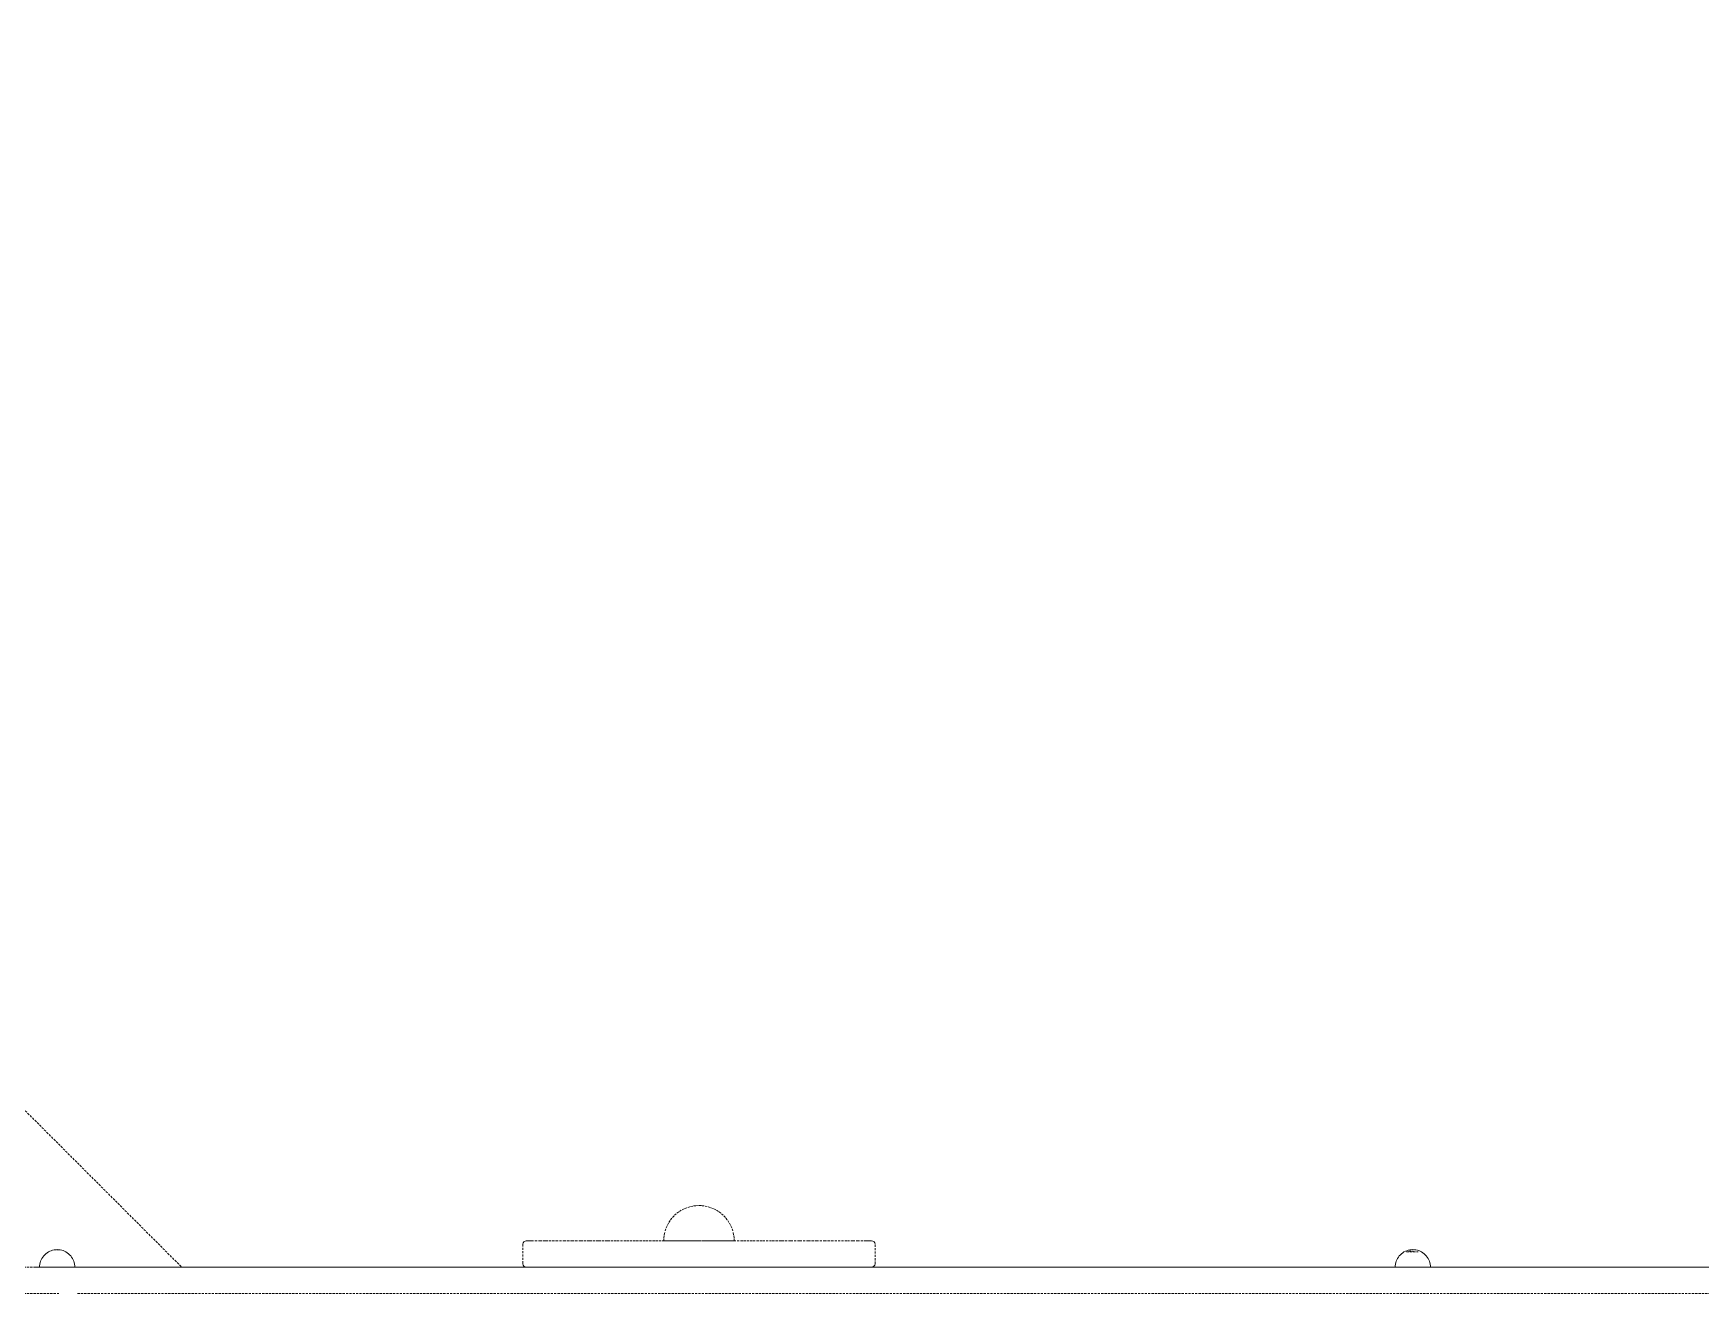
# Model space of a CAD drawing. Header units: millimetres. Extents: x -5899 to 5819, y -5159 to 4068.
# Drawn here: x 1177 to 2123, y 355 to 1071 of the extents above; entities that cross this region are included whole.
import ezdxf

# ---------------------------------------------------------------- set-up
doc = ezdxf.new("R2010")
doc.units = ezdxf.units.MM
doc.linetypes.add('HIDDEN', pattern=[1.905, 1.27, -0.635])
doc.layers.add('DIKOM_ОБЪЕКТ', color=7, linetype='Continuous')

msp = doc.modelspace()

# ---------------------------------------------------------------- linework, layer by layer
at = {"layer": 'DIKOM_ОБЪЕКТ', "color": 7, "linetype": 'HIDDEN', "lineweight": 15}
for p, q in [((560.419, 1070.832), (1260.817, 370.455)), ((1539.064, 398.32), (1537.999, 396.935)), ((1539.064, 398.32), (1537.999, 396.935)), ((1540.244, 399.607), (1539.064, 398.32)), ((1540.244, 399.607), (1539.064, 398.32)), ((1541.532, 400.786), (1540.244, 399.607)), ((1541.532, 400.786), (1540.244, 399.607)), ((1542.919, 401.848), (1541.532, 400.786)), ((1542.919, 401.848), (1541.532, 400.786)), ((1544.377, 402.776), (1542.919, 401.848)), ((1544.377, 402.776), (1542.919, 401.848)), ((1545.925, 403.581), (1544.377, 402.776)), ((1545.925, 403.581), (1544.377, 402.776)), ((1547.557, 404.257), (1545.925, 403.581)), ((1547.557, 404.257), (1545.925, 403.581)), ((1549.2, 404.774), (1547.557, 404.257)), ((1550.904, 405.151), (1549.2, 404.774)), ((1550.904, 405.151), (1549.224, 404.779)), ((1552.634, 405.378), (1550.904, 405.151)), ((1552.634, 405.378), (1554.376, 405.454)), ((1552.661, 405.381), (1554.376, 405.454)), ((1556.12, 405.378), (1554.376, 405.454)), ((1554.376, 405.454), (1556.092, 405.381)), ((1556.12, 405.378), (1557.823, 405.155)), ((1557.823, 405.155), (1559.529, 404.779)), ((1557.823, 405.155), (1559.529, 404.779)), ((1559.529, 404.779), (1561.196, 404.257)), ((1559.529, 404.779), (1561.196, 404.257)), ((1561.196, 404.257), (1562.81, 403.59)), ((1561.196, 404.257), (1562.81, 403.59)), ((1562.81, 403.59), (1564.359, 402.785)), ((1562.81, 403.59), (1564.359, 402.785)), ((1564.359, 402.785), (1565.834, 401.848)), ((1564.359, 402.785), (1565.834, 401.848)), ((1565.834, 401.848), (1567.22, 400.786)), ((1565.834, 401.848), (1567.22, 400.786)), ((1567.22, 400.786), (1568.509, 399.607)), ((1567.22, 400.786), (1568.509, 399.607)), ((1568.509, 399.607), (1569.69, 398.32)), ((1568.509, 399.607), (1569.69, 398.32)), ((1569.69, 398.32), (1570.753, 396.935)), ((1569.69, 398.32), (1570.753, 396.935)), ((1534.453, 387.197), (1534.681, 388.929)), ((1534.453, 387.197), (1534.681, 388.929)), ((1534.681, 388.929), (1535.059, 390.635)), ((1534.681, 388.929), (1535.059, 390.635)), ((1535.584, 392.3), (1535.059, 390.635)), ((1535.584, 392.3), (1535.059, 390.635)), ((1536.253, 393.914), (1535.584, 392.3)), ((1536.253, 393.914), (1535.584, 392.3)), ((1537.06, 395.463), (1536.253, 393.914)), ((1537.06, 395.463), (1536.253, 393.914)), ((1537.999, 396.935), (1537.06, 395.463)), ((1537.999, 396.935), (1537.06, 395.463)), ((1570.753, 396.935), (1571.692, 395.463)), ((1570.753, 396.935), (1571.692, 395.463)), ((1571.692, 395.463), (1572.5, 393.914)), ((1571.692, 395.463), (1572.5, 393.914)), ((1572.5, 393.914), (1573.168, 392.3)), ((1572.5, 393.914), (1573.168, 392.3)), ((1573.168, 392.3), (1573.694, 390.635)), ((1573.168, 392.3), (1573.694, 390.635)), ((1574.073, 388.929), (1573.694, 390.635)), ((1574.073, 388.929), (1573.694, 390.635)), ((1574.301, 387.197), (1574.073, 388.929)), ((1574.301, 387.197), (1574.073, 388.929)), ((1184.374, 378.651), (1183.681, 378.12)), ((1185.111, 379.12), (1184.374, 378.651)), ((1185.877, 379.518), (1185.111, 379.12)), ((1186.683, 379.851), (1185.877, 379.518)), ((1187.515, 380.114), (1186.683, 379.851)), ((1188.367, 380.303), (1187.515, 380.114)), ((1189.245, 380.418), (1188.367, 380.303)), ((1189.245, 380.418), (1190.103, 380.455)), ((1190.96, 380.418), (1189.245, 380.418)), ((1190.96, 380.418), (1190.103, 380.455)), ((1190.96, 380.418), (1191.827, 380.305)), ((1191.827, 380.305), (1192.679, 380.117)), ((1192.679, 380.117), (1193.512, 379.856)), ((1193.512, 379.856), (1194.32, 379.522)), ((1194.32, 379.522), (1195.094, 379.12)), ((1195.094, 379.12), (1195.831, 378.651)), ((1195.831, 378.651), (1196.525, 378.12)), ((1454.527, 384.219), (1454.376, 383.455)), ((1454.376, 383.455), (1454.376, 372.455)), ((1454.527, 384.219), (1455.067, 384.868)), ((1454.527, 384.219), (1455.067, 384.868)), ((1455.716, 385.302), (1455.067, 384.868)), ((1455.716, 385.302), (1455.067, 384.868)), ((1456.376, 385.454), (1455.716, 385.302)), ((1456.818, 385.454), (1456.376, 385.454)), ((1456.818, 385.454), (1457.785, 385.454)), ((1457.785, 385.454), (1459.278, 385.454)), ((1459.278, 385.454), (1461.32, 385.454)), ((1461.32, 385.454), (1463.944, 385.454)), ((1463.944, 385.454), (1467.019, 385.454)), ((1470.42, 385.454), (1467.019, 385.454)), ((1474.211, 385.454), (1470.42, 385.454)), ((1478.354, 385.454), (1474.211, 385.454)), ((1482.744, 385.454), (1478.354, 385.454)), ((1487.376, 385.454), (1482.744, 385.454)), ((1492.278, 385.454), (1487.376, 385.454)), ((1492.278, 385.454), (1497.35, 385.454)), ((1497.35, 385.454), (1502.528, 385.454)), ((1502.528, 385.454), (1507.875, 385.454)), ((1507.875, 385.454), (1513.319, 385.454)), ((1513.319, 385.454), (1518.769, 385.454)), ((1518.769, 385.454), (1524.244, 385.454)), ((1524.244, 385.454), (1529.75, 385.454)), ((1529.75, 385.454), (1535.257, 385.454)), ((1534.377, 385.454), (1534.453, 387.197)), ((1534.377, 385.454), (1534.453, 387.197)), ((1534.743, 385.454), (1535.158, 385.454)), ((1534.743, 385.454), (1535.158, 385.454)), ((1535.158, 385.454), (1534.743, 385.454)), ((1535.158, 385.454), (1534.743, 385.454)), ((1535.731, 385.454), (1535.158, 385.454)), ((1535.158, 385.454), (1535.731, 385.454)), ((1535.731, 385.454), (1535.158, 385.454)), ((1535.158, 385.454), (1535.731, 385.454)), ((1535.257, 385.454), (1540.747, 385.454)), ((1535.731, 385.454), (1536.468, 385.454)), ((1535.731, 385.454), (1536.468, 385.454)), ((1536.468, 385.454), (1535.731, 385.454)), ((1536.468, 385.454), (1535.731, 385.454)), ((1536.468, 385.454), (1537.376, 385.454)), ((1537.376, 385.454), (1536.468, 385.454)), ((1536.468, 385.454), (1537.376, 385.454)), ((1537.376, 385.454), (1536.468, 385.454)), ((1537.376, 385.454), (1538.431, 385.454)), ((1537.376, 385.454), (1538.431, 385.454)), ((1538.431, 385.454), (1537.376, 385.454)), ((1538.431, 385.454), (1537.376, 385.454)), ((1539.608, 385.454), (1538.431, 385.454)), ((1538.431, 385.454), (1539.608, 385.454)), ((1539.608, 385.454), (1538.431, 385.454)), ((1538.431, 385.454), (1539.608, 385.454)), ((1539.608, 385.454), (1540.892, 385.454)), ((1539.608, 385.454), (1540.892, 385.454)), ((1540.892, 385.454), (1539.608, 385.454)), ((1540.892, 385.454), (1539.608, 385.454)), ((1540.747, 385.454), (1546.236, 385.454)), ((1540.892, 385.454), (1542.318, 385.454)), ((1540.892, 385.454), (1542.318, 385.454)), ((1542.318, 385.454), (1540.892, 385.454)), ((1542.318, 385.454), (1540.892, 385.454)), ((1542.318, 385.454), (1543.861, 385.454)), ((1542.318, 385.454), (1543.861, 385.454)), ((1543.861, 385.454), (1542.318, 385.454)), ((1543.861, 385.454), (1542.318, 385.454)), ((1543.861, 385.454), (1545.48, 385.454)), ((1543.861, 385.454), (1545.48, 385.454)), ((1545.48, 385.454), (1543.861, 385.454)), ((1545.48, 385.454), (1543.861, 385.454)), ((1545.48, 385.454), (1547.143, 385.454)), ((1547.143, 385.454), (1545.48, 385.454)), ((1545.48, 385.454), (1547.143, 385.454)), ((1547.143, 385.454), (1545.48, 385.454)), ((1546.236, 385.454), (1551.725, 385.454)), ((1547.143, 385.454), (1548.889, 385.454)), ((1547.143, 385.454), (1548.889, 385.454)), ((1548.889, 385.454), (1547.143, 385.454)), ((1547.143, 385.454), (1548.889, 385.454)), ((1550.706, 385.454), (1548.889, 385.454)), ((1548.889, 385.454), (1550.706, 385.454)), ((1550.706, 385.454), (1548.889, 385.454)), ((1550.706, 385.454), (1548.889, 385.454)), ((1550.706, 385.454), (1552.551, 385.454)), ((1550.706, 385.454), (1552.551, 385.454)), ((1552.551, 385.454), (1550.706, 385.454)), ((1552.551, 385.454), (1550.706, 385.454)), ((1557.216, 385.454), (1551.725, 385.454)), ((1554.376, 385.454), (1552.551, 385.454)), ((1554.376, 385.454), (1552.551, 385.454)), ((1554.376, 385.454), (1552.551, 385.454)), ((1554.376, 385.454), (1552.551, 385.454)), ((1554.376, 385.454), (1556.202, 385.454)), ((1554.376, 385.454), (1556.202, 385.454)), ((1554.376, 385.454), (1556.202, 385.454)), ((1554.376, 385.454), (1556.202, 385.454)), ((1556.202, 385.454), (1558.047, 385.454)), ((1556.202, 385.454), (1558.047, 385.454)), ((1558.047, 385.454), (1556.202, 385.454)), ((1558.047, 385.454), (1556.202, 385.454)), ((1562.706, 385.454), (1557.216, 385.454)), ((1558.047, 385.454), (1559.865, 385.454)), ((1558.047, 385.454), (1559.865, 385.454)), ((1559.865, 385.454), (1558.047, 385.454)), ((1558.047, 385.454), (1559.865, 385.454)), ((1561.61, 385.454), (1559.865, 385.454)), ((1559.865, 385.454), (1561.61, 385.454)), ((1561.61, 385.454), (1559.865, 385.454)), ((1561.61, 385.454), (1559.865, 385.454)), ((1561.61, 385.454), (1563.273, 385.454)), ((1563.273, 385.454), (1561.61, 385.454)), ((1561.61, 385.454), (1563.273, 385.454)), ((1563.273, 385.454), (1561.61, 385.454)), ((1568.196, 385.454), (1562.706, 385.454)), ((1563.273, 385.454), (1564.892, 385.454)), ((1563.273, 385.454), (1564.892, 385.454)), ((1564.892, 385.454), (1563.273, 385.454)), ((1564.892, 385.454), (1563.273, 385.454)), ((1564.892, 385.454), (1566.435, 385.454)), ((1564.892, 385.454), (1566.435, 385.454)), ((1566.435, 385.454), (1564.892, 385.454)), ((1566.435, 385.454), (1564.892, 385.454)), ((1566.435, 385.454), (1567.861, 385.454)), ((1566.435, 385.454), (1567.861, 385.454)), ((1567.861, 385.454), (1566.435, 385.454)), ((1567.861, 385.454), (1566.435, 385.454)), ((1567.861, 385.454), (1569.144, 385.454)), ((1567.861, 385.454), (1569.144, 385.454)), ((1569.144, 385.454), (1567.861, 385.454)), ((1569.144, 385.454), (1567.861, 385.454)), ((1573.688, 385.454), (1568.196, 385.454)), ((1570.321, 385.454), (1569.144, 385.454)), ((1569.144, 385.454), (1570.321, 385.454)), ((1570.321, 385.454), (1569.144, 385.454)), ((1569.144, 385.454), (1570.321, 385.454)), ((1570.321, 385.454), (1571.376, 385.454)), ((1570.321, 385.454), (1571.376, 385.454)), ((1571.376, 385.454), (1570.321, 385.454)), ((1571.376, 385.454), (1570.321, 385.454)), ((1571.376, 385.454), (1572.284, 385.454)), ((1572.284, 385.454), (1571.376, 385.454)), ((1571.376, 385.454), (1572.284, 385.454)), ((1572.284, 385.454), (1571.376, 385.454)), ((1572.284, 385.454), (1573.022, 385.454)), ((1572.284, 385.454), (1573.022, 385.454)), ((1573.022, 385.454), (1572.284, 385.454)), ((1573.022, 385.454), (1572.284, 385.454)), ((1573.594, 385.454), (1573.022, 385.454)), ((1573.022, 385.454), (1573.594, 385.454)), ((1573.594, 385.454), (1573.022, 385.454)), ((1573.022, 385.454), (1573.594, 385.454)), ((1573.594, 385.454), (1574.011, 385.454)), ((1573.594, 385.454), (1574.011, 385.454)), ((1574.011, 385.454), (1573.594, 385.454)), ((1574.011, 385.454), (1573.594, 385.454)), ((1579.199, 385.454), (1573.688, 385.454)), ((1574.377, 385.454), (1574.301, 387.197)), ((1574.377, 385.454), (1574.301, 387.197)), ((1584.711, 385.454), (1579.199, 385.454)), ((1590.187, 385.454), (1584.711, 385.454)), ((1595.632, 385.454), (1590.187, 385.454)), ((1601.065, 385.454), (1595.632, 385.454)), ((1606.399, 385.454), (1601.065, 385.454)), ((1611.563, 385.454), (1606.399, 385.454)), ((1616.621, 385.454), (1611.563, 385.454)), ((1621.508, 385.454), (1616.621, 385.454)), ((1626.125, 385.454), (1621.508, 385.454)), ((1630.501, 385.454), (1626.125, 385.454)), ((1634.63, 385.454), (1630.501, 385.454)), ((1638.407, 385.454), (1634.63, 385.454)), ((1641.795, 385.454), (1638.407, 385.454)), ((1644.86, 385.454), (1641.795, 385.454)), ((1647.473, 385.454), (1644.86, 385.454)), ((1649.506, 385.454), (1647.473, 385.454)), ((1650.987, 385.454), (1649.506, 385.454)), ((1651.944, 385.454), (1650.987, 385.454)), ((1651.944, 385.454), (1652.376, 385.454)), ((1652.376, 385.454), (1653.142, 385.302)), ((1653.142, 385.302), (1653.792, 384.868)), ((1654.225, 384.219), (1653.792, 384.868)), ((1654.377, 383.455), (1654.225, 384.219)), ((1654.377, 372.455), (1654.377, 383.455)), ((1953.857, 378.651), (1953.163, 378.12)), ((1954.585, 379.115), (1953.857, 378.651)), ((1955.359, 379.518), (1954.585, 379.115)), ((1956.165, 379.851), (1955.359, 379.518)), ((1956.055, 379.12), (1962.697, 379.12)), ((1956.997, 380.114), (1956.165, 379.851)), ((1957.861, 380.305), (1956.997, 380.114)), ((1957.342, 379.522), (1960.057, 379.522)), ((1958.728, 380.418), (1957.861, 380.305)), ((1958.728, 380.418), (1959.585, 380.455)), ((1960.457, 380.416), (1959.585, 380.455)), ((1960.457, 380.416), (1961.308, 380.305)), ((1961.308, 380.305), (1962.162, 380.117)), ((1962.162, 380.117), (1962.994, 379.856)), ((1962.994, 379.856), (1963.802, 379.522)), ((1963.802, 379.522), (1964.576, 379.12)), ((1964.576, 379.12), (1965.314, 378.651)), ((1965.314, 378.651), (1966.007, 378.12)), ((892.894, 370.454), (1180.103, 370.455)), ((3133.39, 370.455), (1177.153, 370.454)), ((1178.261, 370.454), (3267.76, 370.455)), ((1180.103, 370.455), (1180.141, 371.326)), ((1180.141, 371.326), (1180.255, 372.192)), ((1180.255, 372.192), (1180.444, 373.044)), ((1180.707, 373.878), (1180.444, 373.044)), ((1181.041, 374.684), (1180.707, 373.878)), ((1181.445, 375.459), (1181.041, 374.684)), ((1181.597, 370.455), (1181.149, 370.455)), ((1181.149, 370.455), (1181.597, 370.455)), ((1181.915, 376.195), (1181.445, 375.459)), ((1182.127, 370.455), (1181.597, 370.455)), ((1181.597, 370.455), (1182.127, 370.455)), ((1182.447, 376.888), (1181.915, 376.195)), ((1182.725, 370.455), (1182.127, 370.455)), ((1182.127, 370.455), (1182.725, 370.455)), ((1183.037, 377.531), (1182.447, 376.888)), ((1183.377, 370.455), (1182.725, 370.455)), ((1182.725, 370.455), (1183.377, 370.455)), ((1183.681, 378.12), (1183.037, 377.531)), ((1184.071, 370.455), (1183.377, 370.455)), ((1183.377, 370.455), (1184.071, 370.455)), ((1184.829, 370.455), (1184.071, 370.455)), ((1184.071, 370.455), (1184.829, 370.455)), ((1185.647, 370.455), (1184.829, 370.455)), ((1184.829, 370.455), (1185.647, 370.455)), ((1186.504, 370.455), (1185.647, 370.455)), ((1185.647, 370.455), (1186.504, 370.455)), ((1187.378, 370.455), (1186.504, 370.455)), ((1186.504, 370.455), (1187.378, 370.455)), ((1188.256, 370.455), (1187.378, 370.455)), ((1187.378, 370.455), (1188.256, 370.455)), ((1189.168, 370.455), (1188.256, 370.455)), ((1188.256, 370.455), (1189.168, 370.455)), ((1190.103, 370.455), (1189.168, 370.455)), ((1189.168, 370.455), (1190.103, 370.455)), ((1191.038, 370.455), (1190.103, 370.455)), ((1190.103, 370.455), (1191.038, 370.455)), ((1562.607, 370.455), (1191.038, 370.455)), ((1191.038, 370.455), (1191.95, 370.455)), ((1191.95, 370.455), (1191.038, 370.455)), ((1191.95, 370.455), (1192.827, 370.455)), ((1192.827, 370.455), (1191.95, 370.455)), ((1192.827, 370.455), (1193.702, 370.455)), ((1193.702, 370.455), (1192.827, 370.455)), ((1193.702, 370.455), (1194.558, 370.455)), ((1194.558, 370.455), (1193.702, 370.455)), ((1194.558, 370.455), (1195.376, 370.455)), ((1195.376, 370.455), (1194.558, 370.455)), ((1195.376, 370.455), (1196.135, 370.455)), ((1196.135, 370.455), (1195.376, 370.455)), ((1196.135, 370.455), (1196.828, 370.455)), ((1196.828, 370.455), (1196.135, 370.455)), ((1196.525, 378.12), (1197.169, 377.531)), ((1196.828, 370.455), (1197.48, 370.455)), ((1197.48, 370.455), (1196.828, 370.455)), ((1197.169, 377.531), (1197.759, 376.888)), ((1197.48, 370.455), (1198.078, 370.455)), ((1198.078, 370.455), (1197.48, 370.455)), ((1197.759, 376.888), (1198.291, 376.195)), ((1198.078, 370.455), (1198.609, 370.455)), ((1198.609, 370.455), (1198.078, 370.455)), ((1198.291, 376.195), (1198.761, 375.459)), ((1198.609, 370.455), (1199.056, 370.455)), ((1199.056, 370.455), (1198.609, 370.455)), ((1198.761, 375.459), (1199.164, 374.684)), ((1199.164, 374.684), (1199.499, 373.878)), ((1199.499, 373.878), (1199.762, 373.044)), ((1199.951, 372.192), (1199.762, 373.044)), ((1200.065, 371.326), (1199.951, 372.192)), ((1200.103, 370.455), (1200.065, 371.326)), ((1454.376, 372.455), (1454.527, 371.691)), ((1454.527, 371.691), (1454.962, 371.041)), ((1455.611, 370.607), (1454.962, 371.041)), ((1456.376, 370.455), (1455.611, 370.607)), ((1456.376, 370.455), (1456.855, 370.455)), ((1456.376, 370.455), (1456.855, 370.455)), ((1456.855, 370.455), (1457.839, 370.455)), ((1456.855, 370.455), (1457.836, 370.455)), ((1459.323, 370.455), (1457.836, 370.455)), ((1457.839, 370.455), (1459.326, 370.455)), ((1461.325, 370.455), (1459.323, 370.455)), ((1459.326, 370.455), (1461.327, 370.455)), ((1463.903, 370.455), (1461.325, 370.455)), ((1461.327, 370.455), (1463.904, 370.455)), ((1466.961, 370.455), (1463.903, 370.455)), ((1463.904, 370.455), (1466.961, 370.455)), ((1466.961, 370.455), (1470.372, 370.455)), ((1470.374, 370.455), (1466.961, 370.455)), ((1470.372, 370.455), (1474.093, 370.455)), ((1474.095, 370.455), (1470.374, 370.455)), ((1474.093, 370.455), (1478.2, 370.455)), ((1478.204, 370.455), (1474.095, 370.455)), ((1478.2, 370.455), (1482.601, 370.455)), ((1482.607, 370.455), (1478.204, 370.455)), ((1482.601, 370.455), (1487.199, 370.455)), ((1487.206, 370.455), (1482.607, 370.455)), ((1487.199, 370.455), (1492.047, 370.455)), ((1492.055, 370.455), (1487.206, 370.455)), ((1492.047, 370.455), (1497.129, 370.455)), ((1497.138, 370.455), (1492.055, 370.455)), ((1497.129, 370.455), (1502.347, 370.455)), ((1502.358, 370.455), (1497.138, 370.455)), ((1502.347, 370.455), (1507.631, 370.455)), ((1507.643, 370.455), (1502.358, 370.455)), ((1507.631, 370.455), (1513.054, 370.455)), ((1513.067, 370.455), (1507.643, 370.455)), ((1513.054, 370.455), (1518.56, 370.455)), ((1518.575, 370.455), (1513.067, 370.455)), ((1518.56, 370.455), (1524.073, 370.455)), ((1524.088, 370.455), (1518.575, 370.455)), ((1524.073, 370.455), (1529.572, 370.455)), ((1524.088, 370.455), (1529.589, 370.455)), ((1529.572, 370.455), (1535.092, 370.455)), ((1529.589, 370.455), (1535.11, 370.455)), ((1535.092, 370.455), (1540.616, 370.455)), ((1535.11, 370.455), (1540.635, 370.455)), ((1540.616, 370.455), (1546.126, 370.455)), ((1546.145, 370.455), (1540.635, 370.455)), ((1546.126, 370.455), (1551.622, 370.455)), ((1551.641, 370.455), (1546.145, 370.455)), ((1551.622, 370.455), (1557.112, 370.455)), ((1557.132, 370.455), (1551.641, 370.455)), ((1562.607, 370.455), (1557.112, 370.455)), ((1562.627, 370.455), (1557.132, 370.455)), ((1562.607, 370.455), (1568.118, 370.455)), ((1568.137, 370.455), (1562.627, 370.455)), ((1568.118, 370.455), (1573.642, 370.455)), ((1573.66, 370.455), (1568.137, 370.455)), ((1573.642, 370.455), (1579.164, 370.455)), ((1579.181, 370.455), (1573.66, 370.455)), ((1579.164, 370.455), (1584.664, 370.455)), ((1584.679, 370.455), (1579.181, 370.455)), ((1584.664, 370.455), (1590.178, 370.455)), ((1590.193, 370.455), (1584.679, 370.455)), ((3267.76, 370.455), (1590.178, 370.455)), ((1590.178, 370.455), (1595.686, 370.455)), ((1595.699, 370.455), (1590.193, 370.455)), ((1595.686, 370.455), (1601.11, 370.455)), ((1601.122, 370.455), (1595.699, 370.455)), ((1601.11, 370.455), (1606.395, 370.455)), ((1606.406, 370.455), (1601.122, 370.455)), ((1606.395, 370.455), (1611.614, 370.455)), ((1611.624, 370.455), (1606.406, 370.455)), ((1611.614, 370.455), (1616.698, 370.455)), ((1616.706, 370.455), (1611.624, 370.455)), ((1616.698, 370.455), (1621.547, 370.455)), ((1621.554, 370.455), (1616.706, 370.455)), ((1621.547, 370.455), (1626.147, 370.455)), ((1626.151, 370.455), (1621.554, 370.455)), ((1626.147, 370.455), (1630.549, 370.455)), ((1630.553, 370.455), (1626.151, 370.455)), ((1630.549, 370.455), (1634.658, 370.455)), ((1634.66, 370.455), (1630.553, 370.455)), ((1634.658, 370.455), (1638.379, 370.455)), ((1638.38, 370.455), (1634.66, 370.455)), ((1638.379, 370.455), (1641.792, 370.455)), ((1641.792, 370.455), (1638.38, 370.455)), ((1641.792, 370.455), (1644.85, 370.455)), ((1644.849, 370.455), (1641.792, 370.455)), ((1647.425, 370.455), (1644.849, 370.455)), ((1644.85, 370.455), (1647.427, 370.455)), ((1649.427, 370.455), (1647.425, 370.455)), ((1647.427, 370.455), (1649.429, 370.455)), ((1650.915, 370.455), (1649.427, 370.455)), ((1649.429, 370.455), (1650.916, 370.455)), ((1651.898, 370.455), (1650.915, 370.455)), ((1650.916, 370.455), (1651.898, 370.455)), ((1652.376, 370.455), (1651.898, 370.455)), ((1652.376, 370.455), (1651.898, 370.455)), ((1652.376, 370.455), (1653.036, 370.607)), ((1653.036, 370.607), (1653.686, 371.041)), ((1653.036, 370.607), (1653.686, 371.041)), ((1654.225, 371.691), (1653.686, 371.041)), ((1654.225, 371.691), (1653.686, 371.041)), ((1654.225, 371.691), (1654.377, 372.455)), ((1949.585, 370.455), (1949.623, 371.326)), ((1949.623, 371.326), (1949.737, 372.192)), ((1949.737, 372.192), (1949.926, 373.044)), ((1950.189, 373.878), (1949.926, 373.044)), ((1950.524, 374.684), (1950.189, 373.878)), ((1950.927, 375.459), (1950.524, 374.684)), ((1950.632, 370.455), (1951.079, 370.455)), ((1951.079, 370.455), (1950.632, 370.455)), ((1951.397, 376.195), (1950.927, 375.459)), ((1951.079, 370.455), (1951.609, 370.455)), ((1951.609, 370.455), (1951.079, 370.455)), ((1951.929, 376.888), (1951.397, 376.195)), ((1951.609, 370.455), (1952.207, 370.455)), ((1952.207, 370.455), (1951.609, 370.455)), ((1952.519, 377.531), (1951.929, 376.888)), ((1952.207, 370.455), (1952.859, 370.455)), ((1952.859, 370.455), (1952.207, 370.455)), ((1953.163, 378.12), (1952.519, 377.531)), ((1952.859, 370.455), (1953.553, 370.455)), ((1953.553, 370.455), (1952.859, 370.455)), ((1953.553, 370.455), (1954.312, 370.455)), ((1954.312, 370.455), (1953.553, 370.455)), ((1954.312, 370.455), (1955.13, 370.455)), ((1955.13, 370.455), (1954.312, 370.455)), ((1955.13, 370.455), (1955.986, 370.455)), ((1955.986, 370.455), (1955.13, 370.455)), ((1955.986, 370.455), (1956.86, 370.455)), ((1956.86, 370.455), (1955.986, 370.455)), ((1956.86, 370.455), (1957.738, 370.455)), ((1957.738, 370.455), (1956.86, 370.455)), ((1957.738, 370.455), (1958.65, 370.455)), ((1958.65, 370.455), (1957.738, 370.455)), ((1958.65, 370.455), (1959.585, 370.455)), ((1959.585, 370.455), (1958.65, 370.455)), ((1959.585, 370.455), (1960.52, 370.455)), ((1960.52, 370.455), (1959.585, 370.455)), ((1960.52, 370.455), (1961.432, 370.455)), ((1961.432, 370.455), (1960.52, 370.455)), ((1961.432, 370.455), (1962.31, 370.455)), ((1962.31, 370.455), (1961.432, 370.455)), ((1962.31, 370.455), (1963.184, 370.455)), ((1963.184, 370.455), (1962.31, 370.455)), ((1963.184, 370.455), (1964.039, 370.455)), ((1964.039, 370.455), (1963.184, 370.455)), ((1964.039, 370.455), (1964.859, 370.455)), ((1964.859, 370.455), (1964.039, 370.455)), ((1964.859, 370.455), (1965.617, 370.455)), ((1965.617, 370.455), (1964.859, 370.455)), ((1965.617, 370.455), (1966.31, 370.455)), ((1966.31, 370.455), (1965.617, 370.455)), ((1966.007, 378.12), (1966.651, 377.531)), ((1966.31, 370.455), (1966.962, 370.455)), ((1966.962, 370.455), (1966.31, 370.455)), ((1966.651, 377.531), (1967.241, 376.888)), ((1966.962, 370.455), (1967.561, 370.455)), ((1967.561, 370.455), (1966.962, 370.455)), ((1967.241, 376.888), (1967.774, 376.195)), ((1967.561, 370.455), (1968.09, 370.455)), ((1968.09, 370.455), (1967.561, 370.455)), ((1967.774, 376.195), (1968.243, 375.459)), ((1968.09, 370.455), (1968.538, 370.455)), ((1968.538, 370.455), (1968.09, 370.455)), ((1968.243, 375.459), (1968.647, 374.684)), ((1968.647, 374.684), (1968.981, 373.878)), ((1968.981, 373.878), (1969.244, 373.044)), ((1969.433, 372.192), (1969.244, 373.044)), ((1969.547, 371.326), (1969.433, 372.192)), ((1969.585, 370.455), (1969.547, 371.326)), ((961.396, 355.454), (1190.972, 355.454)), ((1201.635, 355.454), (3267.76, 355.455))]:
    msp.add_line(p, q, dxfattribs=at)

doc.saveas('drawing.dxf')
